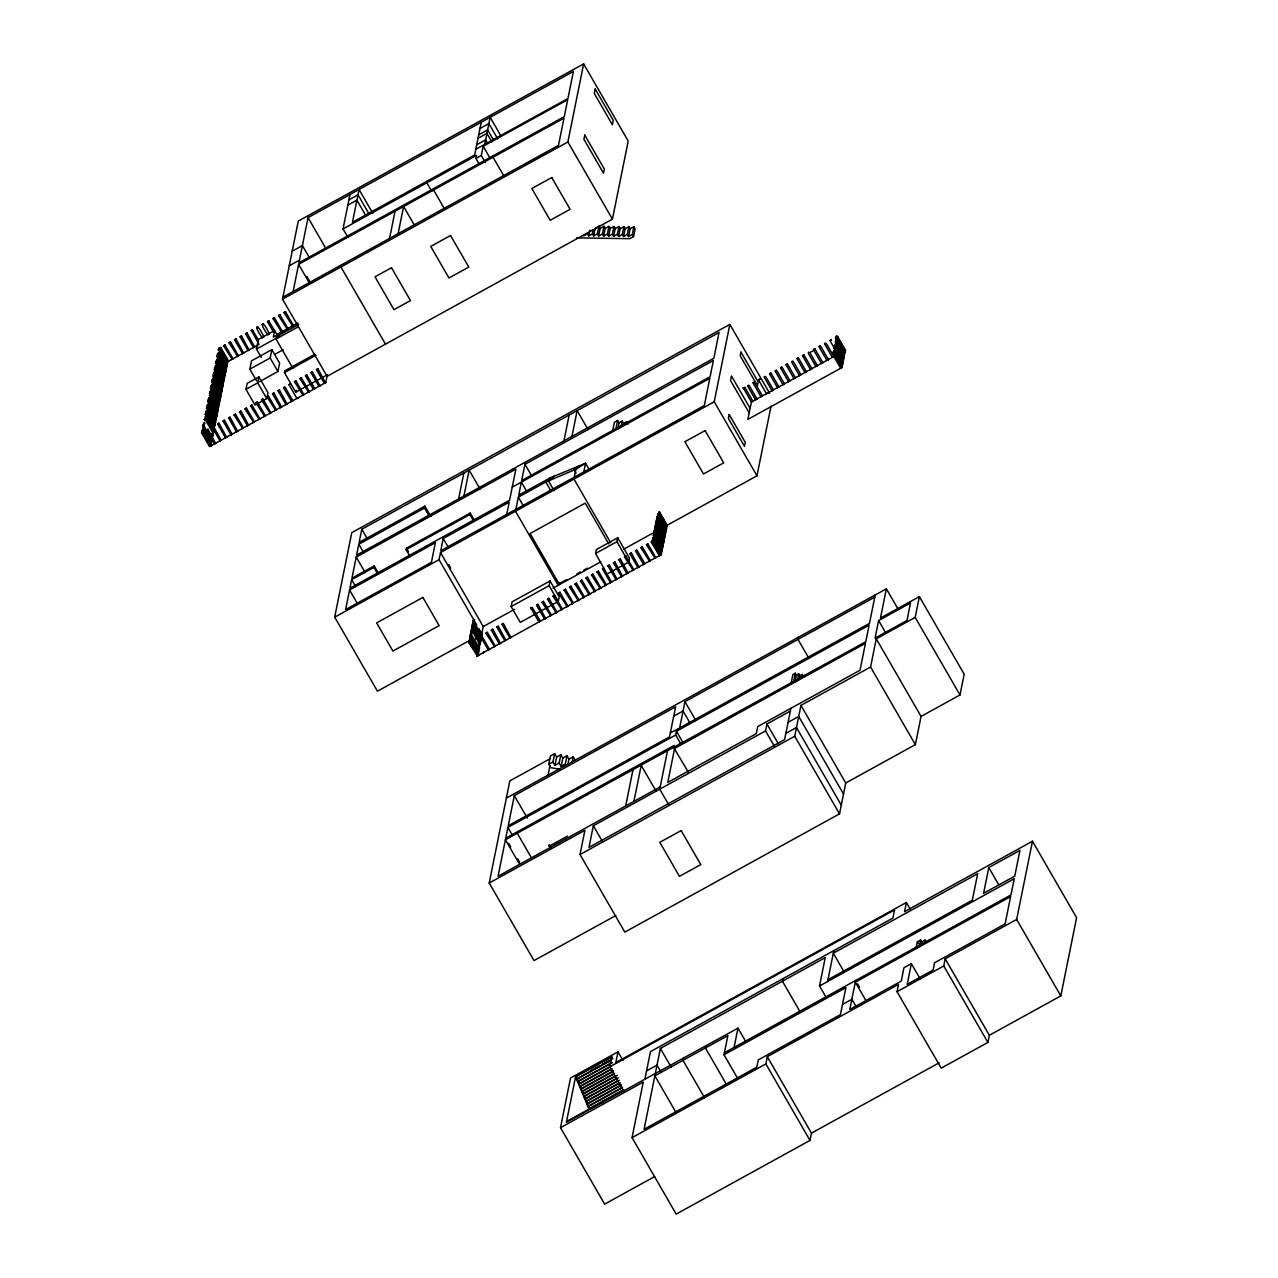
<?xml version="1.0" encoding="UTF-8"?>
<svg xmlns="http://www.w3.org/2000/svg" width="1278" height="1278" viewBox="0 0 1278 1278"><rect width="100%" height="100%" fill="white"/><g stroke="black" fill="none" stroke-linecap="round" stroke-linejoin="round"><path stroke-width="1.5" d="M201.557 432.763L202.978 431.9L201.557 432.763L209.48 446.485L211.301 445.702L203.154 431.021C198.953 433.034 205.311 433.21 201.62 431.932L210.854 445.974M203.154 431.021L201.732 431.884M203.41 429.775L201.988 430.654L203.41 429.775L211.317 443.498L210.167 444.313M203.41 428.609L202.547 429.073M204.129 426.165L202.739 426.932L204.129 426.165L212.068 439.776L210.966 440.319M204.672 420.462L204.736 420.127M205.662 418.625L204.24 419.488L205.662 418.625L213.586 432.347L212.164 433.21M205.231 417.65L205.167 417.986M205.039 416.676L205.902 416.213M206.637 413.768L205.247 414.535L206.637 413.768L214.273 427.715M206.908 412.427L205.502 413.289L206.908 412.427L214.832 426.149L213.41 427.012M207.164 411.181L205.742 412.059L207.164 411.181L215.087 424.903L213.921 425.718M206.301 410.478L207.164 410.014M207.883 407.57L206.493 408.337L207.883 407.57L215.838 421.181L215.087 421.788M208.154 406.228L206.748 407.091L208.154 406.228L216.078 419.951L214.672 420.813M208.41 404.982L207.004 405.861L208.41 404.982L216.333 418.705L214.912 419.567M207.547 404.279L208.41 403.816M207.771 402.027L209.161 401.26L208.426 401.867M209.416 400.03L207.994 400.893L209.416 400.03L217.34 413.752L215.918 414.615M209.656 398.784L208.25 399.663L209.656 398.784L217.579 412.506L216.174 413.369M209.896 397.65L208.522 398.321L209.896 397.65L217.835 411.26L216.669 412.075M209.304 395.605L210.407 395.062L209.672 395.669M209.991 394.103L209.927 394.423M210.918 392.586L209.496 393.464L210.918 392.586L218.842 406.308L217.723 406.851M211.142 391.451L209.768 392.122L211.142 391.451L219.081 405.062L217.915 405.877M210.311 390.653L211.158 390.173M211.908 387.633L210.503 388.496L211.908 387.633L219.832 401.356L218.73 401.883M212.148 386.483L210.758 387.266L212.148 386.483L220.088 400.11L219.353 400.701M212.388 385.253L211.03 385.924L212.388 385.253L220.343 398.864L219.177 399.679M211.557 384.454L212.42 383.975M213.17 381.435L211.749 382.298L213.17 381.435L221.094 395.142L219.672 396.02L221.094 395.142M213.394 380.285L212.02 380.956L213.394 380.285L221.334 393.912L220.599 394.503M213.65 379.055L212.276 379.71L213.65 379.055L221.589 392.666L220.423 393.48M212.803 378.256L213.666 377.777M214.416 375.237L213.011 376.099L214.416 375.237L222.34 388.943L220.918 389.822M214.656 374.087L213.282 374.758L214.656 374.087L222.596 387.713L221.174 388.576M214.896 372.856L213.522 373.511L214.896 372.856L222.835 386.467L221.669 387.282M214.928 371.578L214.065 372.042M215.678 369.038L214.257 369.901L215.678 369.038L223.586 382.745L222.18 383.624M215.902 367.888L214.528 368.559L215.902 367.888L223.842 381.515L222.436 382.378M216.174 366.546L214.752 367.425L216.174 366.546L224.097 380.269L222.931 381.084M216.174 365.38L215.311 365.843M215.535 363.607L216.925 362.84L215.758 363.639M217.18 361.594L215.758 362.457L217.18 361.594L225.088 375.317L223.682 376.179M217.404 360.46L216.014 361.227L217.404 360.46L225.343 374.071L223.938 374.949M217.42 359.182L216.557 359.645M217.068 357.169L218.171 356.626L217.436 357.233M218.41 355.492L217.036 356.163L218.41 355.492L226.35 369.118L224.928 369.981M218.65 354.262L217.26 355.028L218.65 354.262L226.589 367.872L225.439 368.687M218.921 352.92L217.516 353.782L218.921 352.92L226.845 366.626L225.679 367.441M219.656 349.293L218.282 349.964L219.656 349.293L227.596 362.92L226.206 363.687M219.417 349.038C219.768 348.415 217.532 347.632 220.088 348.319M220.679 347.488L219.273 348.255L220.679 347.488L228.618 361.099L227.452 361.914M206.589 430.143L208.01 429.28L215.615 443.322L214.512 443.865L206.589 430.143L208.01 429.28M223.602 345.875L225.024 344.996L232.947 358.719L232.197 359.326L223.602 345.875L225.024 344.996M212.084 427.124L213.49 426.245L221.11 440.303L220.008 440.83L212.084 427.124L213.49 426.245M229.097 342.839L230.519 341.977L238.427 355.699L237.692 356.29L229.097 342.839L230.519 341.977M209.48 446.485L211.605 445.383M210.183 446.246L213.25 430.894M214.033 427.06L227.212 361.866L228.618 361.099M210.598 445.942L203.969 433.609M211.301 443.61L210.215 444.041M203.649 428.545L211.573 442.268L210.167 443.131M211.828 441.022L210.407 441.884L211.828 441.022L203.905 427.299M213.33 433.577L211.908 434.456L213.33 433.577L205.407 419.871M212.659 431.916L213.825 431.101L205.902 417.379M214.065 429.967L213.346 430.462M215.055 424.999L213.969 425.446M214.161 424.472L215.327 423.657L207.403 409.95M215.583 422.427L214.161 423.29L215.583 422.427L207.659 408.704M216.317 418.801L215.215 419.248M215.423 418.273L216.589 417.459L208.665 403.752M216.829 416.229L215.423 417.091L216.829 416.229L208.905 402.506M209.161 401.26L217.084 414.983L216.349 415.59M217.564 412.602L216.477 413.05M217.819 411.372L216.717 411.804M218.091 410.03L216.669 410.893L218.091 410.03L210.167 396.308M210.407 395.062L218.33 408.784L217.595 409.391M217.851 408.145L218.586 407.554L210.662 393.832M219.065 405.174L217.979 405.605M219.337 403.832L217.915 404.695L219.337 403.832L211.413 390.109M219.592 402.586L218.171 403.465L219.592 402.586L211.669 388.863M220.072 400.206L218.969 400.653M220.583 397.634L219.177 398.496L220.583 397.634L212.659 383.911M220.838 396.388L219.417 397.266L220.838 396.388L212.915 382.665M213.921 377.713L221.845 391.435L220.423 392.298M222.084 390.189L220.679 391.052L222.084 390.189L214.161 376.467M215.167 371.515L223.091 385.237L221.669 386.1M222.596 384.598L223.346 383.991L215.423 370.269M224.337 379.039L222.931 379.901L224.337 379.039L216.429 365.316M224.593 377.793L223.187 378.655L224.593 377.793L216.669 364.07M224.097 377.154L224.848 376.547L216.925 362.84M225.599 372.841L224.177 373.703L225.599 372.841L217.675 359.118M225.839 371.594L224.433 372.457L225.839 371.594L217.931 357.872M225.359 370.955L226.094 370.348L218.171 356.626M227.101 365.396L225.679 366.259L227.101 365.396L219.177 351.674M227.34 364.15L225.934 365.029L227.34 364.15L219.433 350.428M219.928 347.951L227.851 361.674L226.685 362.473M217.579 424.088L218.985 423.226L226.605 437.268L225.503 437.811L217.579 424.088L218.985 423.226M234.593 339.82L236.015 338.958L243.619 353L242.516 353.543L234.593 339.82L236.015 338.958M214.512 443.865L215.918 442.987M231.526 359.597L232.947 358.719M223.075 421.069L224.481 420.19L232.101 434.248L230.998 434.792L223.075 421.069L224.481 420.19M240.088 336.801L241.494 335.922L249.114 349.98L248.012 350.507L240.088 336.801L241.494 335.922M220.008 440.83L221.413 439.967M237.021 356.562L238.427 355.699M228.57 418.034L229.976 417.171L237.596 431.229L236.494 431.756L228.57 418.034L229.976 417.171M245.584 333.766L246.989 332.903L254.61 346.945L253.507 347.488L245.584 333.766L246.989 332.903M225.503 437.811L226.909 436.948M242.516 353.543L243.922 352.664M234.066 415.015L235.471 414.152L243.395 427.858L242.66 428.465L234.066 415.015L235.471 414.152M259.003 344.469L251.383 330.411L252.485 329.868L258.428 340.172M230.998 434.792L232.404 433.913M248.012 350.507L249.418 349.645M252.469 329.98L251.079 330.746M239.545 411.995L240.967 411.117L248.587 425.175L247.469 425.702L239.545 411.995L240.967 411.117M262.517 338.015C252.549 325.059 257.373 321.912 263.923 337.136M236.494 431.756L237.9 430.894M253.507 347.488L254.913 346.626M257.964 326.944L256.574 327.711M256.654 380.988L249.833 369.166L251.526 360.811L271.815 349.645L279.626 363.144L277.933 371.499L259.322 381.739M245.967 389.343L247.181 383.336L258.907 376.882L267.965 392.57L266.751 398.576L255.025 405.03L245.967 389.343L257.693 382.873L258.907 376.882M261.287 357.409L256.479 349.07L258.428 339.437L274.658 330.507L273.332 337.057L287.023 329.516M245.041 408.96L246.462 408.097L254.386 421.82L253.635 422.411L245.041 408.96L246.462 408.097M267.997 334.98C258.044 322.04 262.869 318.877 269.418 334.117M241.973 428.737L243.395 427.858M263.46 323.925L262.07 324.692M250.536 405.941L251.958 405.062L259.881 418.785L259.13 419.392L250.536 405.941L251.958 405.062M273.492 331.961L267.549 321.673L268.715 320.858L277.534 335.507M247.469 425.702L248.891 424.839M268.971 320.794L267.549 321.673M256.031 402.905L257.453 402.043L265.377 415.765L264.626 416.356L256.031 402.905L257.453 402.043M273.045 318.637L274.466 317.775L282.39 331.497L281.639 332.088L273.045 318.637L274.466 317.775M252.964 422.683L254.386 421.82M261.527 399.886L262.948 399.024L270.856 412.73L270.121 413.337L261.527 399.886L262.948 399.024M277.933 371.499L270.137 357.984L271.815 349.645M278.54 315.618L279.962 314.739L287.885 328.462L287.135 329.069L278.54 315.618L279.962 314.739M282.518 299.164L298.285 221.062L583.647 63.9L628.217 141.075L612.434 219.161L327.072 376.323L282.518 299.164L567.879 141.986L583.647 63.9M258.46 419.663L259.881 418.785M292.87 368.208L276.032 339.037L276.527 336.641L298.701 324.42M284.036 312.583L285.457 311.72L293.381 325.443L292.63 326.034L284.036 312.583L285.457 311.72M263.955 416.628L265.377 415.765M280.968 332.36L282.39 331.497M268.444 395.988L267.022 396.867L275.617 410.318L276.352 409.711L268.444 395.988L267.038 396.755M293.125 291.512L298.605 264.354L563.981 118.151L558.486 145.373L282.933 297.135M475.799 149.27L567.943 98.534L573.407 71.456L308.046 217.611L298.924 262.773L564.285 116.633L567.704 99.684L483.164 146.251L481.295 155.485L485.257 162.338M272.518 393.832L273.923 392.969L281.543 407.011L280.441 407.554L272.518 393.832L273.923 392.969M269.45 413.609L270.856 412.73M286.464 329.341L287.885 328.462M278.013 390.812L279.419 389.934L287.039 403.992L285.937 404.535L278.013 390.812L279.419 389.934M274.946 410.573L276.352 409.711M291.959 326.305L293.381 325.443M210.151 446.214L325.826 382.505L327.392 374.742L295.729 392.186L284.451 372.633L284.818 370.78L314.819 354.262M284.914 386.914L292.838 400.637L291.672 401.436L283.508 387.777L284.243 387.186M280.441 407.554L281.847 406.692M289.004 384.758L290.41 383.879L289.004 384.758L296.927 398.48L298.333 397.602L296.927 398.48M285.937 404.535L287.342 403.656M294.499 381.739L295.905 380.86L303.829 394.582L303.094 395.174L294.499 381.739L295.905 380.86M291.432 401.5L292.838 400.637M295.729 392.186L296.113 390.333M299.979 378.703L301.4 377.841L309.324 391.563L308.573 392.154L299.979 378.703L301.4 377.841M313.398 389.407L305.474 375.684L306.64 374.869L314.819 388.528L314.068 389.135M302.407 395.445L303.829 394.582M306.88 374.917L305.474 375.684M310.969 372.649L312.391 371.786L320.011 385.828L318.893 386.371L310.969 372.649L312.391 371.786M307.902 392.426L309.324 391.563M347.983 237.5L343.031 228.922L349.98 194.512M316.465 369.63L317.887 368.751L325.507 382.809L324.388 383.352L316.465 369.63L317.887 368.751M341.354 264.961L340.938 266.99L385.493 344.149M318.893 386.371L320.315 385.509M324.388 383.352L325.81 382.473M389.566 238.395L395.046 211.237M398.113 233.698L403.608 206.477L414.503 225.343M469.617 640.422L377.441 691.19L334.692 617.162L351.754 532.654L729.85 324.42L769.612 393.289M427.156 181.141L426.82 182.77L431.772 191.349M349.565 589.973L345.603 609.606L431.405 562.352L435.367 542.719L349.565 589.973L357.505 603.743M374.23 565.914L373.927 567.416L351.642 579.685L349.932 588.168L509.602 500.225L515.881 469.106L356.211 557.048L351.945 578.183L374.23 565.914L378.192 572.8M424.887 506.168L424.52 508.037L358.798 544.236L356.594 555.131L713.843 358.255L719.051 332.488L361.818 529.236L359.166 542.367L424.887 506.168L430.862 516.504M433.865 188.457L433.561 189.975L444.456 208.841M481.263 122.209L474.649 154.973L352.456 222.276L359.07 189.511L372.936 213.522M478.899 163.584L475.927 158.44L476.534 155.389L343.031 228.922M484.713 144.366L490.177 117.304L501.072 136.171M410.11 556.553L406.132 549.668L406.436 548.166L470.176 513.069L474.154 519.954M493.34 155.708L493.036 157.226L503.931 176.092M476.822 625.102L439.057 559.684L440.511 552.543L714.226 401.787L729.85 324.42M443.61 536.568L440.75 550.738L704.29 405.589L709.801 378.32L512.254 487.126M458.61 498.947L463.85 473.036M463.898 496.12L469.138 470.128L480.081 489.059M473.85 521.456L469.873 514.555L470.176 513.069M468.706 642.483L470.831 641.38L468.706 642.483L477.301 655.933L661.061 554.7L653.202 540.722L652.036 541.521L655.007 546.664M468.882 641.668L470.288 640.789L478.755 655.103L478.004 655.694L468.882 641.668L470.288 640.789M470.528 639.655L469.154 640.326L470.528 639.655L478.467 653.282L477.301 654.08M470.048 638.92L470.128 638.585M471.039 637.083L469.633 637.946L471.039 637.083L478.962 650.79L478.228 651.397M471.294 635.837L469.889 636.7L471.294 635.837L479.218 649.559L477.796 650.422M471.518 634.703L470.144 635.358L471.518 634.703L479.474 648.313L478.723 648.92M472.301 630.885L470.879 631.747L472.301 630.885L479.921 644.927M472.541 629.639L471.135 630.501L472.541 629.639L480.464 643.361L479.058 644.224M472.78 628.504L471.406 629.159L472.78 628.504L480.72 642.115L479.298 642.994M473.02 627.258L471.646 627.929L473.02 627.258L480.975 640.885L479.809 641.684M473.291 625.916L471.886 626.795L473.291 625.916L481.215 639.639L479.809 640.502M473.547 624.686L472.141 625.549L473.547 624.686L488.324 649.927L489.426 649.384L474.042 622.194L472.652 622.961L474.042 622.194M473.803 623.44L472.381 624.303L473.803 623.44L481.726 637.163M476.63 656.205L478.755 655.103M471.119 643.329L478.052 655.342L477.301 655.933L483.244 626.555L440.511 552.543M470.799 638.313L478.723 652.036L477.301 652.898M479.713 647.083L478.547 647.882M506.743 514.395L509.203 502.174L443.21 538.517L448.195 547.128M485.896 633.169L487.301 632.306L495.225 646.029L494.49 646.62L485.896 633.169L487.301 632.306M491.391 630.15L492.797 629.271L500.417 643.329L499.315 643.872L491.391 630.15L492.797 629.271M589.525 470.128L585.548 463.243L575.931 469.234L545.834 482.014L518.325 497.158L515.481 511.248L558.214 585.276M524.954 464.281L521.68 480.544L710.105 376.754L713.396 360.492L524.954 464.281L531.92 476.327M488.324 649.927L489.73 649.048M496.886 627.115L498.292 626.252L505.912 640.31L504.826 640.741L496.886 627.115L498.292 626.252M493.819 646.892L495.225 646.029M501.919 624.351L503.34 623.472L510.96 637.53L509.858 637.962L501.919 624.351L503.34 623.472M499.315 643.872L500.72 642.994M511.136 606.571L512.079 601.874L550.035 580.963L559.173 596.778L558.214 601.491L520.258 622.386L511.136 606.571L549.093 585.675L550.035 580.963M593.184 230.008L592.401 233.874L588.663 235.935L589.829 230.152M598.951 226.222L597.401 233.938L593.647 236.015L595.197 228.299L598.951 226.222L600.181 228.363L598.631 236.079L602.385 234.018L603.935 226.302L600.181 228.363M605.181 228.442L608.935 226.366L607.369 234.082L603.615 236.158L605.181 228.442L603.935 226.302M563.902 441.038L569.157 415.046M538.996 622.003L531.073 608.296L532.239 607.481L540.418 621.14L539.667 621.747M532.463 607.529L531.073 608.296M610.165 228.506L613.919 226.446L612.354 234.162L608.6 236.222L610.165 228.506L608.935 226.366M536.568 605.261L537.99 604.398L545.594 618.44L544.492 618.983L536.568 605.261L537.99 604.398M571.937 436.421L577.145 410.653L588.072 429.584M615.149 228.586L618.903 226.51L617.338 234.241L613.6 236.302L615.149 228.586L613.919 226.446M542.064 602.242L543.469 601.363L551.393 615.085L550.658 615.692L542.064 602.242L543.469 601.363M620.134 228.65L623.888 226.589L622.338 234.305L618.584 236.366L620.134 228.65L618.903 226.51M615.788 915.559L534.012 960.593L489.218 883.002L509.826 780.906L549.812 758.892M547.559 599.206L548.965 598.344L556.889 612.066L556.154 612.657L547.559 599.206L548.965 598.344M544.492 618.983L545.898 618.121M575.931 469.234L573.934 479.042L610.708 542.751M625.134 228.73L628.872 226.653L627.322 234.385L623.568 236.446L625.134 228.73L623.888 226.589M553.054 596.187L554.46 595.324L562.384 609.031L561.649 609.638L553.054 596.187L554.46 595.324M549.987 615.964L551.393 615.085M680.663 743.636L675.695 735.01L676.445 731.256L869.12 625.15L865.765 641.748L505.417 839.758L498.053 876.229L660.199 786.928M675.695 735.01L507.909 827.425L505.737 838.176L674.113 745.441L673.682 747.534L688.554 772.567M514.315 795.635L508.245 825.764L669.528 736.927L675.615 706.798L514.315 795.635L527.271 818.048M630.118 228.794L633.872 226.733L632.306 234.449L628.552 236.526L630.118 228.794L628.872 226.653M559.908 582.672L559.524 584.557L530.066 533.533L585.244 503.133L608.807 543.949M558.55 593.168L559.956 592.289L567.879 606.012L567.144 606.619L558.55 593.168L559.956 592.289M555.483 612.929L556.889 612.066M583.79 471.949L585.548 463.243L550.546 477.668L518.724 495.193L521.36 482.11L526.328 490.704M576.49 237.884L629.782 238.651L633.537 236.59L635.102 228.874L633.872 226.733M564.045 590.132L565.451 589.27L573.375 602.992L572.64 603.583L564.045 590.132L565.451 589.27M560.978 609.91L562.384 609.031M569.541 587.113L570.946 586.235L578.87 599.957L578.135 600.564L569.541 587.113L570.946 586.235M566.474 606.874L567.879 606.012M575.02 584.078L576.442 583.215L584.365 596.938L583.615 597.529L575.02 584.078L576.442 583.215M571.953 603.855L573.375 602.992M580.516 581.059L581.937 580.196L589.861 593.903L589.11 594.51L580.516 581.059L581.937 580.196M577.448 600.836L578.87 599.957M612.737 430.398L614.383 422.267L617.593 420.494L618.967 422.874L617.657 429.376M615.948 428.625L617.593 420.494M586.011 578.039L587.433 577.161L595.356 590.883L594.605 591.474L586.011 578.039L587.433 577.161M560.483 769.34L550.69 767.679L548.741 764.308L550.419 756.001L554.652 753.669L556.601 757.039L554.924 765.346L559.157 763.014L560.834 754.707L556.601 757.039M582.944 597.8L584.365 596.938M548.07 775.107L550.003 765.57M554.924 765.346L552.975 761.976L554.652 753.669M621.204 425.973L622.194 421.101L618.967 422.874M602.497 568.95L603.887 568.183L602.497 568.95L610.421 582.672L611.523 582.129L595.564 553.47L596.347 549.556L617.705 537.798L629.463 558.166L628.664 562.08L607.322 573.838M591.506 575.004L592.928 574.141L600.836 587.864L600.101 588.455L591.506 575.004L592.928 574.141M588.439 594.781L589.861 593.903M597.002 571.985L598.423 571.106L606.331 584.829L605.596 585.436L597.002 571.985L598.423 571.106M593.935 591.746L595.356 590.883M562.783 758.094L567.001 755.761L565.323 764.068L561.106 766.401L562.783 758.094L560.834 754.707M599.43 588.727L600.836 587.864M567.943 764.116L568.95 759.132L567.001 755.761M607.993 565.93L609.398 565.052L617.018 579.11L615.916 579.653L607.993 565.93L609.398 565.052M604.925 585.707L606.331 584.829M572.177 761.784L573.183 756.8L568.95 759.132M628.664 562.08L616.907 541.712L617.705 537.798M613.488 562.895L614.894 562.032L622.514 576.09L621.412 576.618L613.488 562.895L614.894 562.032M610.421 582.672L611.827 581.809M618.983 559.876L620.389 559.013L628.009 573.055L626.907 573.598L618.983 559.876L620.389 559.013M615.916 579.653L617.322 578.774M624.479 556.857L625.885 555.978L633.808 569.7L633.073 570.308L624.479 556.857L625.885 555.978M621.412 576.618L622.817 575.755M629.958 553.821L631.38 552.959L639 567.001L637.882 567.544L629.958 553.821L631.38 552.959M626.907 573.598L628.313 572.72M636.875 549.923L644.799 563.646L643.633 564.461L635.454 550.802L636.204 550.195M632.386 570.579L633.808 569.7M640.949 547.767L642.371 546.904L650.294 560.627L649.543 561.218L640.949 547.767L642.371 546.904M506.36 798.095L886.373 588.807L880.462 618.073L919.377 596.634L915.192 617.386L876.261 638.824L870.574 667.036L800.955 705.376L845.748 782.983L839.518 813.862L624.814 932.109L580.02 854.519L584.909 830.301L489.218 883.002M637.882 567.544L639.304 566.681M646.444 544.747L647.866 543.885L655.79 557.591L655.039 558.198L646.444 544.747L647.866 543.885M643.377 564.525L644.799 563.646M790.363 711.079L766.912 723.987L765.522 730.936L593.343 825.748L588.982 847.378L784.596 739.642L790.922 708.3M757.359 475.592L666.557 525.593L660.582 555.051L659.432 555.754L651.269 542.096L653.441 540.658M652.435 541.281L651.269 542.096M648.873 561.489L650.294 560.627M653.697 539.412L652.291 540.29L653.697 539.412L661.621 553.134L660.199 554.013L661.621 553.134M653.282 538.453L653.202 538.773M654.176 537.032L652.802 537.703L654.176 537.032L662.116 550.658L661.381 551.249M653.713 536.297L653.777 535.961M654.703 534.46L653.282 535.322L654.703 534.46L662.627 548.182L661.221 548.949M654.943 533.214L653.537 534.092L654.943 533.214L662.867 546.936L661.461 547.799L662.867 546.936M655.199 531.983L653.793 532.846L655.199 531.983L663.122 545.69L661.7 546.569L663.122 545.69M655.422 530.833L654.064 531.504L655.422 530.833L663.378 544.46L662.26 545.003M655.678 529.603L654.288 530.37L655.678 529.603L663.617 543.214L662.451 544.029M655.949 528.261L654.544 529.124L655.949 528.261L663.873 541.984L662.707 542.783M656.205 527.015L654.783 527.894L656.205 527.015L664.129 540.738L662.707 541.6L664.129 540.738M656.445 525.785L655.039 526.648L656.445 525.785L664.368 539.492L662.962 540.37L664.368 539.492M656.684 524.635L655.31 525.306L656.684 524.635L664.624 538.262L663.506 538.789M656.924 523.405L655.534 524.172L656.924 523.405L664.879 537.016L664.129 537.623M657.196 522.063L655.79 522.926L657.196 522.063L665.119 535.786L663.953 536.584M657.451 520.817L656.045 521.696L657.451 520.817L665.375 534.539L663.953 535.402L665.375 534.539M657.675 519.683L656.317 520.354L657.675 519.683L665.63 533.293L664.209 534.172L665.63 533.293M657.93 518.437L656.557 519.108L657.93 518.437L665.87 532.063L664.464 532.926M658.186 517.207L656.796 517.973L658.186 517.207L666.126 530.817L665.391 531.424M658.458 515.865L657.036 516.727L658.458 515.865L666.381 529.587L665.215 530.386M658.026 514.89L657.962 515.226M658.937 513.484L657.563 514.155L658.937 513.484L666.876 527.095L666.142 527.702M658.458 512.734L659.32 511.615L667.228 525.338L666.493 525.929M654.368 558.47L655.79 557.591M659.192 555.818L660.598 554.94L652.675 541.217M660.63 554.971L661.365 554.38M653.953 538.182L661.876 551.888L661.125 552.495M654.448 535.69L662.371 549.412L661.205 550.227M666.621 528.341L665.215 529.204L666.621 528.341L658.697 514.619M659.208 512.143L667.132 525.865L665.71 526.728M654.655 1176.591L604.638 1204.132L560.499 1127.659L570.531 1078.009L617.993 1051.858L622.897 1060.357M625.677 805.939L633.041 769.452M624.095 1091.763L609.702 1066.826L611.795 1056.491L575.659 1076.38L566.394 1122.292L737.981 1028.167L745.825 1041.746M589.062 1109.16L575.563 1076.891L611.683 1056.986L612.833 1058.967M633.92 801.402L641.205 765.378L656.125 791.242M667.467 750.905L659.736 789.197L668.698 804.709M743.844 388.975L743.077 387.506L751.4 401.995L747.854 419.392L841.755 367.665L833.464 353.878M602.513 1102.387L602.673 1101.604L603.775 1103.521M670.327 732.981L679.656 727.917L684.96 701.654L874.775 597.114M617.993 1051.858L615.836 1062.529L906.406 902.492L910.335 909.297M752.087 401.723L752.822 401.116L745.298 388.097M756.911 398.864L755.49 399.742L756.911 398.864L749.387 385.844M764.068 376.834L764.787 376.339M761.656 396.452L762.407 395.845L754.883 382.809M766.481 393.688L767.902 392.825L766.481 393.688L758.956 380.652M775.043 370.892L776.449 370.029M773.382 389.79L771.976 390.669L773.382 389.79L765.857 376.754M771.033 406.18L756.975 475.799L714.226 401.787M780.538 367.872L781.944 366.994L780.842 367.537M778.877 386.771L777.471 387.633L778.877 386.771L771.353 373.735M784.357 383.847L782.967 384.614L784.372 383.735L776.848 370.716M906.406 902.492L904.552 911.677L1032.464 841.244L1016.665 919.457L945.193 958.82L989.348 1035.276L987.894 1042.433L941.183 1068.152L897.044 991.696L898.514 984.427L767.311 1056.682L811.466 1133.139L809.996 1140.407L676.19 1214.1L632.051 1137.644L643.265 1082.083L560.499 1127.659M644.911 1079.047L650.454 1051.634L892.923 918.083L894.568 909.936L609.702 1066.826M789.868 380.716L788.462 381.579L789.868 380.716L782.344 367.681M797.041 358.687L798.43 357.92L797.328 358.463M795.363 377.697L793.957 378.56L795.363 377.697L787.839 364.661M724.003 1054.765L727.869 1035.627L654.847 1075.852L644.064 1129.257L756.832 1067.162L758.301 1059.861L840.445 1014.62L845.892 987.622L724.003 1054.765L737.741 1078.552M655.279 1073.712L660.375 1048.439L825.253 957.621L819.533 985.961L826.403 997.862M800.859 374.662L799.437 375.54L800.859 374.662L793.334 361.626M805.619 372.233L806.354 371.642L798.83 358.607M811.849 368.607L810.428 369.486L811.849 368.607L804.325 355.588M817.313 365.684L815.923 366.451L817.345 365.588L809.821 352.552L813.894 350.396L821.419 363.431L822.84 362.569L815.316 349.533M824.502 343.558L825.221 343.063M821.419 363.431L822.84 362.569M683.41 1058.216L682.979 1060.357L704.561 1097.738M828.336 359.533L826.914 360.412L828.336 359.533L820.795 346.498M832.409 357.377L833.815 356.514L832.409 357.377L824.885 344.341M834.119 353.702L833.4 354.198M834.358 352.472L832.968 353.239L834.358 352.472L842.298 366.083L840.892 366.962M834.63 351.13L833.224 351.993L834.63 351.13L842.553 364.853L841.387 365.652M834.63 349.948L833.767 350.428M835.365 347.504L833.991 348.175L835.365 347.504L843.304 361.131L842.569 361.722M835.62 346.274L834.215 347.041L835.62 346.274L843.56 359.885L842.138 360.763M835.892 344.932L834.47 345.795L835.892 344.932L843.8 358.655L842.394 359.517M835.892 343.75L835.029 344.229M835.892 341.801L836.643 341.21L835.237 341.977M836.882 339.964L835.477 340.843L836.882 339.964L844.806 353.686L843.4 354.565M837.138 338.734L835.716 339.597L837.138 338.734L845.062 352.44L843.64 353.319M837.394 337.488L835.972 338.351L837.394 337.488L845.317 351.21L843.895 352.073M837.585 336.497L835.477 337.616L837.585 336.497L845.509 350.22L844.087 351.099L845.509 350.22M844.135 350.731L840.636 368.192L842.058 367.329M841.643 364.406L842.809 363.607L834.885 349.884M843.049 362.361L841.643 363.24L843.049 362.361L835.141 348.638M842.889 358.207L844.055 357.409L836.131 343.686M844.311 356.163L842.889 357.041L844.311 356.163L836.387 342.44M836.643 341.21L844.566 354.933L843.815 355.524M845.285 351.306L844.199 351.754M705.855 1045.851L705.424 1047.992L727.006 1085.373M798.415 637.243L797.983 639.399L808.798 658.138M791.226 682.803L792.887 674.496L795.267 673.186L796.386 675.135L795.044 681.781M793.59 681.494L795.267 673.186M797.424 680.471L798.766 673.826L796.386 675.135M799.213 679.081L799.884 675.758L798.766 673.826M801.594 677.771L802.264 674.464L799.884 675.758M839.518 813.862L794.708 736.272L800.955 705.376M734.083 1047.433L737.981 1028.167M809.996 1140.407L765.857 1063.951L767.311 1056.682M782.935 978.66L782.424 981.216L800.076 1011.809M875.222 594.941L869.471 623.376L679.656 727.917M878.625 620.549L875.095 638.057L906.965 620.501L910.495 602.992L878.625 620.549L885.59 632.626M827.585 981.52L833.831 950.624M855.653 980.482L849.806 1009.46L901.23 981.153L903.929 967.781L911.374 963.676L920.208 978.964M845.748 782.983L915.367 744.643L921.071 716.415L876.261 638.824M921.071 716.415L960.002 694.976L964.187 674.225L919.377 596.634M911.374 963.676L907.204 984.332L933.116 970.066L934.585 962.781L1005.099 923.946L1010.61 896.645L855.317 982.175L866.101 1000.866M916.038 948.308L917.348 941.822L920.655 940.001L921.757 941.902L921.103 945.145M919.345 946.487L920.655 940.001M924.425 943.324L925.08 940.081L921.757 941.902M987.894 1042.433L943.755 965.976L945.193 958.82M988.805 867.554L983.597 893.322L1014.748 876.165L1019.94 850.397L988.805 867.554L998.613 884.552M989.348 1035.276L1060.804 995.913L1076.603 917.7L1032.464 841.244M836.275 336.258L837.074 337.632M837.553 337.28L836.755 335.906M550.546 477.668L545.834 482.014L550.802 490.608M553.773 476.343L548.454 480.895L554.093 490.656M579.062 465.927L574.205 469.969L576.074 473.227M225.455 367.409L226.845 366.626M221.701 386.004L223.091 385.237M220.439 392.202L221.845 391.435M203.793 422.874L204.656 422.411M213.937 424.44L215.327 423.657M212.276 437.635L211.461 437.843M210.183 443.035L211.573 442.268M209.959 445.271L210.407 445.016M791.833 361.482L792.695 361.003M808.303 352.408L808.75 352.137M481.071 634.207L482.477 633.441L481.055 634.303M479.825 640.406L481.215 639.639M477.317 652.802L478.723 652.036M477.109 655.055L477.541 654.783M226.733 362.217L258.252 344.836M225.487 368.415L226.589 367.872M224.241 374.614L225.343 374.071M222.979 380.812L224.097 380.269M221.733 387.01L222.835 386.467M220.471 393.209L221.589 392.666M219.225 399.407L220.343 398.864M215.471 418.002L216.589 417.459M212.723 431.644L213.825 431.101M748.317 385.429L747.598 385.924L748.732 385.221M843.943 352.984L845.062 352.44M842.953 357.952L844.055 357.409M842.697 359.182L843.8 358.655M841.691 364.15L842.809 363.607M841.451 365.38L842.553 364.853M481.103 635.214L482.221 634.687L481.486 635.278M481.135 635.597L480.8 635.549M479.857 641.412L480.975 640.885M665.263 530.114L666.381 529.587M665.007 531.36L666.126 530.817M664.017 536.313L665.119 535.786M663.761 537.559L664.879 537.016M477.349 653.809L478.467 653.282M662.755 542.511L663.873 541.984M662.515 543.757L663.617 543.214M661.253 549.955L662.371 549.412M348.91 199.831L358 194.831L368.895 213.698M480.001 128.487L488.899 123.583L497.733 138.903M347.84 205.167L356.929 200.151L365.827 215.583M478.723 134.781L487.637 129.877L493.532 140.085M478.02 138.28L486.934 133.375L491.87 141.954M476.71 144.781L485.608 139.877L487.589 143.296M292.215 251.175L302.407 245.568L309.34 257.565M475.927 158.44L481.295 155.485M289.259 265.76L299.467 260.153M277.246 334.373L297.95 322.967M256.479 349.07L279.754 336.258M276.032 339.037L298.205 326.833M274.85 354.325L283.157 349.757M249.833 369.166L270.137 357.984M284.451 372.633L316.113 355.188M583.663 235.871L587.417 233.794L588.663 235.935M406.132 549.668L469.873 514.555M334.692 617.162L439.057 559.684M751.384 401.963L834.454 356.211M595.564 553.47L616.907 541.712M559.764 583.359L566.665 579.557M577.001 573.854L580.452 571.953M583.902 570.052L587.353 568.151M483.244 626.555L514.619 609.271M552.975 588.152L600.9 561.761M623.552 549.284L654.512 532.223M548.741 764.308L552.975 761.976M673.73 716.159L683.059 711.015L690.04 723.092M805.763 675.088L803.383 676.397L802.264 674.464M567.432 836.147L548.933 846.34L549.252 844.758L551.217 848.161M788.095 722.294L798.718 716.447L843.512 794.037M785.858 733.348L796.482 727.501L841.275 805.092M580.02 854.519L794.708 736.272M590.564 1070.772L599.174 1066.044M602.609 1064.143L609.494 1060.357M576.697 1078.856L611.108 1059.909M576.602 1079.367L611.012 1060.42M577.736 1081.348L612.146 1062.401M577.64 1081.859L612.05 1062.897M578.774 1083.824L609.75 1066.779M578.678 1084.335L611.363 1066.331M579.813 1086.316L610.788 1069.255M579.717 1086.811L612.402 1068.807M580.851 1088.792L613.552 1070.788M580.755 1089.303L613.44 1071.299M581.889 1091.268L614.59 1073.28M581.794 1091.779L614.478 1073.776M582.944 1093.76L615.629 1075.756M582.832 1094.256L617.242 1075.309M583.982 1096.236L616.667 1078.233M583.87 1096.748L618.28 1077.801M585.02 1098.729L617.705 1080.725M584.909 1099.224L619.319 1080.277M586.059 1101.205L618.744 1083.201M585.947 1101.716L620.357 1082.754M587.097 1103.681L621.507 1084.734M646.556 1070.916L657.004 1065.165L660.934 1071.954M586.985 1104.192L621.396 1085.246M588.136 1106.173L622.546 1087.227M588.024 1106.668L622.434 1087.722M589.174 1108.649L623.584 1089.703M566.553 1121.493L623.472 1090.214M827.952 979.699L972.334 900.191L977.686 873.673L833.304 953.196L844.103 971.887M819.533 985.961L1014.221 878.737L1010.946 894.951L724.402 1052.768M929.489 940.161L926.183 941.998L925.08 940.081M842.506 1004.444L851.867 999.284L855.781 1006.074M632.051 1137.644L765.857 1063.951M897.044 991.696L943.755 965.976M811.466 1133.139L939.202 1062.785M475.64 638.633L475.576 638.952M830.38 341.322L834.135 347.84M835.94 358.383L838.911 363.527M826.291 343.478L840.636 368.192M819.39 347.376L826.914 360.412M808.399 353.431L815.923 366.451M802.904 356.45L810.428 369.486M797.408 359.469L804.932 372.505M791.913 362.505L799.437 375.54M786.433 365.524L793.957 378.56M780.938 368.559L788.462 381.579M775.442 371.578L782.967 384.614M915.192 617.386L960.002 694.976M769.947 374.598L777.471 387.633M764.452 377.633L771.976 390.669M886.373 588.807L898.306 609.494M753.461 383.688L760.985 396.723M747.965 386.707L755.49 399.742M750.106 408.289L731.463 376.004L730.537 380.572L749.18 412.858M632.306 234.449L633.537 236.59M627.322 234.385L628.552 236.526M622.338 234.305L623.568 236.446M567.879 141.986L612.434 219.161M1016.665 919.457L1060.804 995.913M870.574 667.036L915.367 744.643M617.338 234.241L618.584 236.366M612.354 234.162L613.6 236.302M607.369 234.082L608.6 236.222M602.385 234.018L603.615 236.158M597.401 233.938L598.631 236.079M592.401 233.874L593.647 236.015M483.164 146.251L490.097 158.248M628.169 424.104L626.795 421.708L623.568 423.481L622.194 421.101M917.348 941.822L918.451 943.723M766.912 723.987L778.861 744.691M765.522 730.936L774.484 746.448M656.988 550.099L659.959 555.243M857.618 983.884L859.583 987.271M684.96 701.654L695.903 720.632M676.445 731.256L683.41 743.333M518.325 497.158L523.293 505.769M549.093 585.675L558.214 601.491M308.046 217.611L325.874 248.475M306.848 276.495L309.819 281.639M298.605 264.354L309.5 283.221M573.183 756.8L575.132 760.186M424.52 508.037L428.497 514.922M448.706 564.509L450.687 567.943M559.157 763.014L561.106 766.401M593.343 825.748L602.305 841.275M478.819 628.536L481.79 633.712M406.436 548.166L408.417 551.617M361.818 529.236L366.802 537.83M660.375 1048.439L671.174 1067.13M373.927 567.416L377.905 574.301M358.798 544.236L363.767 552.847M257.693 382.873L266.751 398.576M517.255 833.24L531.185 857.378M356.211 557.048L365.157 572.544M654.847 1075.852L676.429 1113.218M507.909 827.425L511.887 834.31M508.724 843.352L510.705 846.787M517.686 858.864L519.667 862.315M505.417 839.758L519.347 863.896M351.642 579.685L355.619 586.57M206.413 414.903L213.346 426.916M206.157 416.149L213.091 428.146M575.659 1076.38L579.589 1083.185M577.56 1080.166L589.717 1109.192M203.01 425.59L204.4 424.823L203.01 425.59M203.266 424.344L204.656 423.577L203.266 424.344M202.275 432.427L203.681 431.66L202.243 432.491M211.685 435.59L213.075 434.824L211.685 435.59M212.835 436.07L211.413 436.932L212.835 436.07M470.4 634.128L471.79 633.361L470.4 634.128M470.655 632.882L472.045 632.115L470.655 632.882M472.908 621.731L474.298 620.964L472.908 621.731M473.164 620.485L474.553 619.718L473.164 620.485M584.749 135.085L583.902 139.254L603.472 173.169L604.318 169L584.749 135.085M595.197 89.045L594.302 93.47L612.37 124.765L613.264 120.34L595.197 89.045M482.844 652.85L484.234 652.068L482.844 652.85M530.658 607.513L531.44 608.999L530.658 607.513M740.952 352.121L740.202 355.811L757.439 385.668L758.189 381.962L740.952 352.121M729.195 414.519L728.396 418.465L744.499 446.357L745.298 442.412L729.195 414.519M743.508 388.177L744.898 387.41L743.508 388.177M674.624 748.429L667.755 782.408L756.304 733.652L757.726 726.575L860.014 670.247L865.446 643.329L674.624 748.429M753.093 382.889L754.483 382.122L753.093 382.889M758.573 379.87L759.979 379.103L758.573 379.87M769.564 373.815L770.969 373.048L769.564 373.815M786.05 364.741L787.44 363.974L786.05 364.741M802.536 355.667L803.926 354.901L802.536 355.667M813.527 349.613L814.917 348.846L813.527 349.613M819.006 346.578L820.412 345.811L819.006 346.578M829.997 340.539L831.387 339.772L829.997 340.539M832.777 353.639L834.023 354.773L832.777 353.639M551.745 177.53L531.824 188.505L550.179 220.279L570.1 209.304L551.745 177.53M391.499 267.741L374.997 276.815L393.959 309.659L410.462 300.57L391.499 267.741M450.543 235.503L430.734 246.414L448.977 277.997L468.786 267.086L450.543 235.503M705.105 430.59L684.88 441.725L703.507 473.978L723.715 462.844L705.105 430.59M422.89 597.433L376.643 622.897L392.905 651.077L439.153 625.613L422.89 597.433M681.142 830.572L659.799 842.314L679.449 876.357L700.791 864.599L681.142 830.572"/></g></svg>
